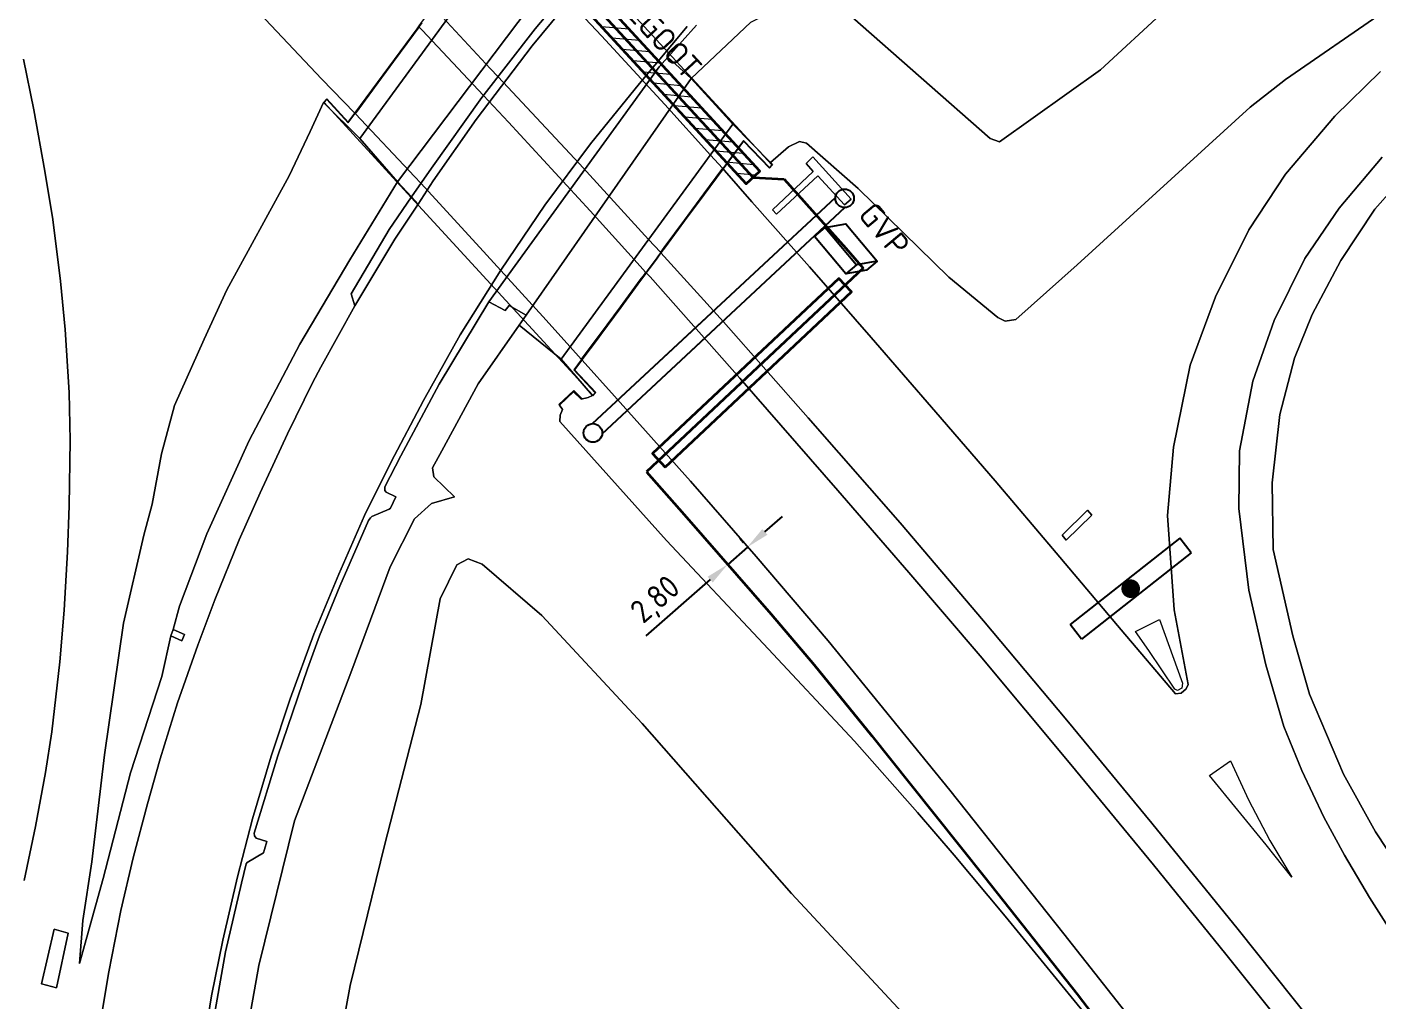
# Model space of a CAD drawing. Header units: metres. Extents: x 112942 to 118371, y 496117 to 499046.
# Drawn here: x 117725.7 to 117871, y 496628 to 496732.7 of the extents above; entities that cross this region are included whole.
import ezdxf
from ezdxf.enums import TextEntityAlignment as Align

# ---------------------------------------------------------------- set-up
doc = ezdxf.new("R2010")
doc.units = ezdxf.units.M
for name, color, linetype, lineweight in [('B-WE-OG-TOPOKAART-G', 253, 'Continuous', 18), ('N-WE-KL-DATA-T18', 1, 'Continuous', 18), ('N-WE-KL-DATA-T25', 7, 'Continuous', 25), ('N-WE-KL-DATA_GLASVEZEL-G', 90, 'KL-GLASVEZEL-N', 35), ('N-WE-KL-DATA_GLASVEZEL-M', 7, 'Continuous', 18), ('N-WE-KL-DATA_GLASVEZEL_KAST_PUTKAST-S', 90, 'Continuous', 25), ('N-WE-KL-DATA_GLASVEZEL_MANTELBUIS-G', 90, 'Continuous', 35), ('N-WE-KL-DATA_KABELGOOT-A', 92, 'Continuous', 18), ('N-WE-KL-DATA_KABELGOOT-G', 90, 'Continuous', 35), ('N-WE-KL-DATA_KABELGOOT-T25', 7, 'Continuous', 25), ('N-WE-VW-BEWEGWIJZERING_DRAAGCONSTRUCTIE_PORTAAL-S', 7, 'Continuous', 25), ('N-WE-VW-BEWEGWIJZERING_DRAAGCONSTRUCTIE_UITHOUDER-S', 7, 'Continuous', 25)]:
    doc.layers.add(name, color=color, linetype=linetype, lineweight=lineweight)
doc.styles.add('ISO', font='isocp.shx')
doc.styles.add('NLCS-ISO', font='NLCS-ISO.ttf')
doc.styles.add('NLCS-ISO-T25', font='NLCS-ISO.ttf', dxfattribs={"height": 2.5})
doc.linetypes.add('KL-GLASVEZEL-N', pattern='A,4,-1,[101,NLCS.SHX,S=0.5,R=0,X=0,Y=0],-1,4,-1,["G",Standard,S=1,R=0,X=-0.25,Y=-0.5],-1.5', length=12.5)
doc.dimstyles.new('ISO', dxfattribs={"dimtxt": 2.5, "dimasz": 2.5, "dimexe": 1.25, "dimexo": 0.625, "dimtad": 1, "dimtxsty": 'ISO', "dimcen": 2.5, "dimadec": 0, "dimazin": 0, "dimtfac": 1, "dimtmove": 0, "dimatfit": 3, "dimfxl": 1, "dimarcsym": 0})

# ---------------------------------------------------------------- blocks, each defined once
blk = doc.blocks.new('SVW-VERKEERSTEKENS_DRAAGCONSTRUCTIE_UITHOUDER_2ZIJDIG')
for p, q in [((-7.5, 1), (7.5, 1)), ((-7.5, 1), (-7.5, -1)), ((7.5, 1), (7.5, -1)), ((-7.5, -1), (7.5, -1))]:
    blk.add_line(p, q)
at = {"const_width": 1}
blk.add_lwpolyline([(-0.5, 0, 1), (0.5, 0, 1)], format="xyb", close=True, dxfattribs=at)
blk = doc.blocks.new('*D10')
at = {"layer": 'Defpoints', "color": 0, "transparency": 16777216}
for p in [(117803.2, 496676.75, 6.71), (117801.09, 496674.91, 6.79), (117801.09, 496674.91)]:
    blk.add_point(p, dxfattribs=at)
at = {"layer": 'N-WE-KL-DATA_GLASVEZEL-M', "color": 0, "lineweight": -2, "transparency": 16777216}
for p, q in [((117805.08, 496678.4), (117806.97, 496680.04)), ((117803.2, 496676.76), (117801.09, 496674.91)), ((117802.79, 496677.22), (117802.38, 496677.7)), ((117800.68, 496675.38), (117800.27, 496675.86)), ((117799.21, 496673.27), (117792.28, 496667.22))]:
    blk.add_line(p, q, dxfattribs=at)
at = {"layer": 'N-WE-KL-DATA_GLASVEZEL-M', "color": 0, "transparency": 16777216}
for points in [[(117804.81, 496678.71), (117805.36, 496678.09), (117803.2, 496676.76)], [(117798.93, 496673.58), (117799.48, 496672.96), (117801.09, 496674.91)]]:
    blk.add_solid(points, dxfattribs=at)
at = {"layer": 'N-WE-KL-DATA_GLASVEZEL-M', "color": 0, "transparency": 16777216, "insert": (117793.45, 496670.98), "char_height": 2.5, "attachment_point": 5, "rotation": 41.1243, "style": 'ISO'}
blk.add_mtext('2,80', dxfattribs=at)
blk = doc.blocks.new('SKL-DATA_GLASVEZEL_GLASVEZELKABELPUT_RECHTHOEKIG')
at = {"color": 0, "linetype": 'ByBlock'}
for points in [[(-3.2, -0.97), (-2.07, 0.97), (3.18, 0.97), (2.05, -0.97)], [(3.18, 0.97), (3.18, -0.53), (2.05, -2.47)], [(-3.2, -0.97), (2.05, -0.97), (2.05, -2.47), (-3.2, -2.47), (-3.2, -0.97)]]:
    blk.add_lwpolyline(points, dxfattribs=at)
at = {"layer": 'N-WE-KL-DATA-T18', "linetype": 'ByBlock', "style": 'NLCS-ISO', "flags": 1}
for tag, p in [('OMSCHRIJVING_LEGENDA', (-0.01, -8.43)), ('LOCATIE', (-0.01, -12.22)), ('TYPE_HANDHOLE', (-0.01, -16)), ('TYPE_GCO', (-0.01, -19.78)), ('BPS-CODERING', (-0.01, -23.57)), ('POSITIE_X', (-0.01, -27.35)), ('POSITIE_Y', (-0.01, -31.14)), ('OVERIGE_OPMERKING(EN)_1', (-0.01, -34.92)), ('OVERIGE_OPMERKING(EN)_2', (-0.01, -38.71))]:
    blk.add_attdef(tag, p, '', height=1.8, dxfattribs=at)
at = {"layer": 'N-WE-KL-DATA-T25', "linetype": 'ByBlock', "style": 'NLCS-ISO'}
blk.add_attdef('TYPE_SYMBOOL', text='', height=2.5, dxfattribs=at).set_placement((15.9, -0.24), align=Align.MIDDLE_CENTER)
blk = doc.blocks.new('SVW-BEWEGWIJZERING_DRAAGCONSTRUCTIE_PORTAAL')
for p, q in [((0.66, 0.75), (17.34, 0.75)), ((0.66, -0.75), (17.34, -0.75))]:
    blk.add_line(p, q)
at = {"linetype": 'ByBlock'}
for points in [[(0.66, 0.75), (36.34, 0.75)], [(0.66, -0.75), (36.34, -0.75)]]:
    blk.add_lwpolyline(points, dxfattribs=at)
for centre in [(0, 0), (37, 0)]:
    blk.add_circle(centre, 1, dxfattribs=at)
at = {"linetype": 'ByBlock', "style": 'NLCS-ISO', "flags": 13}
blk.add_attdef('LENGTE', text='', height=2.5, dxfattribs=at).set_placement((0, 0), align=Align.MIDDLE_LEFT)

msp = doc.modelspace()

# ---------------------------------------------------------------- hatches: boundary and pattern name
at = {"layer": 'N-WE-KL-DATA_KABELGOOT-A'}
h = msp.add_hatch(dxfattribs=at)
h.set_pattern_fill('ANSI31', color=256, scale=0.35, style=0)
h.set_pattern_definition([(355, (117036.4678, 496814.0653), (0.0968518, 1.1070214), [])])
h.paths.add_polyline_path([(117774.31, 496747.109), (117803.08, 496715.828), (117804.552, 496717.181), (117775.782, 496748.462)])

# ---------------------------------------------------------------- linework, layer by layer
at = {"layer": 'B-WE-OG-TOPOKAART-G', "elevation": 6.991}
for points in [[(117837.48, 496677.528), (117840.231, 496680.211), (117839.776, 496680.731), (117837.068, 496678.041), (117837.48, 496677.528)], [(117840.231, 496680.211), (117837.48, 496677.528), (117837.068, 496678.041), (117839.776, 496680.731), (117840.231, 496680.211)]]:
    msp.add_lwpolyline(points, close=True, dxfattribs=at)
at = {"layer": 'B-WE-OG-TOPOKAART-G'}
for points in [[(117721.518, 496763.706, 7.16), (117729.273, 496756.046, 7.129), (117736.329, 496748.98, 7.107), (117743.733, 496741.505, 7.052), (117751.378, 496733.509, 6.989), (117757.397, 496727.133, 6.948), (117760.988, 496723.425, 6.92)], [(117767.846, 496732.725, 7.31), (117767.687, 496732.509, 7.312), (117760.988, 496723.425, 6.92), (117757.397, 496727.133, 6.948), (117751.378, 496733.509, 6.989), (117743.733, 496741.505, 7.052), (117736.329, 496748.98, 7.107), (117729.273, 496756.046, 7.129), (117721.518, 496763.706, 7.16)], [(117873.43, 496751.398, -0.28), (117865.985, 496747.812, -0.352), (117857.541, 496741.993, -0.397), (117848.094, 496734.486, -0.406), (117841.181, 496728.104, -0.404), (117830.32, 496720.336, -0.248), (117829.312, 496720.722, -0.268), (117814.477, 496733.738, -0.25), (117811.037, 496735.09, -0.268), (117825.771, 496742.751, -0.58), (117832.895, 496734.412, -0.484), (117835.134, 496734.217, -0.484), (117836.659, 496734.877, -0.478), (117846.801, 496742.145, -0.529), (117854.704, 496747.868, -0.595), (117862.464, 496752.701, -0.562), (117870.341, 496756.979, -0.571), (117877.334, 496759.935, -0.538)], [(117767.792, 496713.654, 0.787), (117767.088, 496714.422, 0.814), (117769.227, 496717.529, 1.446), (117774.662, 496725.103, 1.292), (117780.387, 496732.504, 1.167), (117785.54, 496738.651, 1.092), (117787.04, 496740.318, 0.312), (117791.78, 496745.586, 1.022), (117797.367, 496751.301, 0.994), (117799.122, 496751.611, 0.297), (117795.289, 496747.885, 0.302), (117790.067, 496742.292, 0.32), (117785.084, 496736.751, 0.368), (117780.067, 496730.666, 0.445), (117774.042, 496722.743, 0.597), (117769.426, 496716.146, 0.716), (117767.792, 496713.654, 0.787)], [(117811.037, 496735.09, -0.268), (117814.477, 496733.738, -0.25), (117829.312, 496720.722, -0.268), (117830.32, 496720.336, -0.248), (117841.181, 496728.104, -0.404), (117848.094, 496734.486, -0.406), (117857.541, 496741.993, -0.397), (117865.985, 496747.812, -0.352), (117873.43, 496751.398, -0.28)], [(117776.565, 496749.719, 7.408), (117779.882, 496745.832, 4.691), (117761.542, 496720.706, 4.691), (117757.624, 496724.583, 6.804), (117757.992, 496724.981, 6.865), (117760.271, 496722.453, 6.927), (117760.988, 496723.425, 6.92), (117767.687, 496732.509, 7.312), (117767.846, 496732.725, 7.31), (117768.18, 496733.177, 7.408), (117768.847, 496734.081, 7.273), (117769.096, 496734.419, 7.186), (117769.225, 496734.594, 7.906), (117769.412, 496734.847, 7.192), (117769.833, 496735.418, 7.201), (117771.973, 496738.32, 7.291), (117774.036, 496741.118, 7.386), (117775.982, 496743.757, 7.474), (117776.073, 496743.881, 7.455), (117778.446, 496747.099, 7.672), (117776.064, 496749.637, 7.603), (117776.348, 496749.961, 7.44), (117776.565, 496749.719, 7.408)], [(117785.03, 496741.859, 0.4), (117765.588, 496716.056, 0.836), (117761.542, 496720.706, 4.691), (117779.882, 496745.832, 4.691), (117785.03, 496741.859, 0.4)], [(117800.526, 496717.51, 7.31), (117800.421, 496717.369, 7.321), (117798.487, 496714.752, 7.211), (117796.391, 496711.915, 7.116), (117794.237, 496709, 7.033), (117793.846, 496708.471, 7.013), (117792.59, 496709.844, 7.027), (117785.138, 496717.989, 7.107), (117776.394, 496727.342, 7.174), (117775.551, 496728.244, 7.181), (117769.481, 496734.774, 7.192), (117769.902, 496735.344, 7.201), (117772.043, 496738.248, 7.29), (117774.105, 496741.045, 7.386), (117776.062, 496743.698, 7.474), (117776.143, 496743.808, 7.47), (117780.312, 496739.452, 7.43), (117783.42, 496736.123, 7.422), (117787.517, 496731.735, 7.411), (117794.321, 496724.352, 7.351), (117799.238, 496718.93, 7.31), (117800.526, 496717.51, 7.31)], [(117787.04, 496740.318, 0.312), (117785.54, 496738.651, 1.092), (117780.387, 496732.504, 1.167), (117774.662, 496725.103, 1.292), (117769.227, 496717.529, 1.446), (117767.088, 496714.422, 0.814), (117765.588, 496716.056, 0.836), (117785.03, 496741.859, 0.4), (117787.04, 496740.318, 0.312)], [(117786.112, 496739.287, 7.414), (117805.842, 496717.868, 7.36), (117805.568, 496717.58, 7.36), (117802.79, 496720.492, 7.42), (117800.461, 496717.34, 7.321)], [(117733.393, 496624.245, 4.46), (117734.551, 496631.084, 4.195), (117735.832, 496637.701, 3.922), (117737.177, 496643.344, 3.684), (117738.713, 496649.168, 3.43), (117740.08, 496654.012, 3.199), (117741.943, 496660.018, 2.886), (117744.121, 496666.218, 2.6), (117745.943, 496671.08, 2.374), (117748.551, 496677.532, 2.079), (117750.818, 496682.59, 1.853), (117753.757, 496688.96, 1.599), (117756.453, 496694.439, 1.407), (117757.33, 496696.1, 1.31), (117761.014, 496702.708, 1.104), (117765.312, 496709.873, 0.895), (117767.792, 496713.654, 0.787), (117769.426, 496716.146, 0.716), (117774.042, 496722.743, 0.597), (117780.067, 496730.666, 0.445), (117785.084, 496736.751, 0.368)], [(117871.578, 496734.302, 5.599), (117861.054, 496727.054, 5.884), (117857.277, 496724.07, 6.025), (117838.676, 496707.138, 6.769), (117832.084, 496701.251, 7.12), (117830.921, 496701.072, 7.132), (117830.135, 496701.458, 7.138), (117824.86, 496705.806, 7.225), (117815.113, 496715.326, 7.207), (117809.548, 496720.217, 7.138), (117808.808, 496720.379, 7.141), (117807.612, 496719.795, 7.192), (117805.675, 496718.122, 7.279), (117801.656, 496722.234, 4.532), (117797.165, 496727.156, -0.16), (117803.587, 496733.218, -0.238), (117806.222, 496734.53, -0.238), (117811.037, 496735.09, -0.268)], [(117871.277, 496727.918, 5.749), (117866.353, 496723.108, 5.953), (117861.046, 496716.879, 6.154), (117857.106, 496710.867, 6.326), (117853.524, 496703.69, 6.496), (117850.826, 496696.317, 6.623), (117849.024, 496687.504, 6.732), (117848.367, 496680.182, 6.794), (117849.076, 496670.014, 6.805), (117850.612, 496661.983, 6.799), (117850.371, 496661.508, 6.807), (117850.366, 496661.508, 6.801), (117849.834, 496661.076, 6.831), (117849.248, 496660.991, 6.849), (117843.405, 496667.861, 6.963), (117836.42, 496676.143, 7.05), (117829.833, 496683.879, 7.119), (117823.451, 496691.289, 7.197), (117816.515, 496699.298, 7.229), (117809.871, 496706.89, 7.247), (117803.678, 496713.88, 7.274), (117800.749, 496717.264, 7.298), (117800.594, 496717.435, 7.299), (117802.795, 496720.414, 7.42), (117805.568, 496717.507, 7.36), (117805.91, 496717.867, 7.36), (117805.675, 496718.122, 7.279), (117807.612, 496719.795, 7.192), (117808.808, 496720.379, 7.141), (117809.548, 496720.217, 7.138), (117815.113, 496715.326, 7.207), (117824.86, 496705.806, 7.225), (117830.135, 496701.458, 7.138), (117830.921, 496701.072, 7.132), (117832.084, 496701.251, 7.12), (117838.676, 496707.138, 6.769), (117857.277, 496724.07, 6.025), (117861.054, 496727.054, 5.884), (117871.578, 496734.302, 5.599)], [(117744.674, 496622.954, 3.949), (117745.589, 496628.496, 3.728), (117746.81, 496634.515, 3.484), (117748.389, 496641.32, 3.191), (117750.007, 496647.556, 2.893), (117752.011, 496654.291, 2.565), (117754.033, 496660.467, 2.249), (117756.58, 496667.388, 1.913), (117759.273, 496673.866, 1.591), (117762.038, 496680.164, 1.321), (117764.915, 496685.95, 1.075), (117768.372, 496692.544, 0.807), (117772.319, 496699.601, 0.569), (117776.697, 496706.531, 0.362), (117781.437, 496713.523, 0.189), (117786.35, 496720.133, 0.049), (117791.588, 496726.635, -0.07), (117796.726, 496732.735, -0.126)], [(117796.726, 496732.735, -0.126), (117791.588, 496726.635, -0.07), (117786.35, 496720.133, 0.049), (117781.437, 496713.523, 0.189), (117776.697, 496706.531, 0.362), (117772.319, 496699.601, 0.569), (117768.372, 496692.544, 0.807), (117764.915, 496685.95, 1.075), (117762.038, 496680.164, 1.321), (117759.273, 496673.866, 1.591), (117756.58, 496667.388, 1.913), (117754.033, 496660.467, 2.249), (117752.011, 496654.291, 2.565), (117750.007, 496647.556, 2.893), (117748.389, 496641.32, 3.191), (117746.81, 496634.515, 3.484), (117745.589, 496628.496, 3.728), (117744.674, 496622.954, 3.949)], [(117797.73, 496732.908, -0.085), (117794.667, 496729.453, -0.076), (117793.731, 496728.396, -0.073), (117775.394, 496703.147, 0.386), (117770.056, 496694.3, 0.793), (117765.947, 496686.592, 1.063), (117764.23, 496683.231, 1.222), (117764.214, 496682.853, 1.204), (117764.378, 496682.667, 1.207), (117765.413, 496682.171, 1.216), (117764.82, 496680.96, 1.231), (117764.696, 496680.843, 1.231), (117762.833, 496680.068, 1.342), (117762.681, 496679.922, 1.342), (117762.468, 496679.61, 1.339), (117759.385, 496672.567, 1.657), (117757.201, 496667.21, 1.921), (117755.895, 496663.679, 2.113), (117752.708, 496654.307, 2.575), (117750.173, 496645.995, 2.956), (117750.203, 496645.718, 2.95), (117750.401, 496645.482, 2.944), (117751.549, 496645.096, 2.971), (117751.284, 496644.25, 2.986), (117751.179, 496643.903, 2.986), (117749.422, 496642.85, 3.118), (117749.315, 496642.718, 3.139), (117748.798, 496640.618, 3.274), (117747.09, 496633.238, 3.604), (117745.641, 496625.09, 3.907)], [(117800.461, 496717.34, 7.321), (117793.553, 496707.991, 6.985), (117793.391, 496707.772, 7.09), (117792.605, 496706.708, 7.246), (117792.132, 496706.068, 7.123), (117785.35, 496696.889, 6.787), (117784.56, 496695.82, 6.919), (117786.835, 496693.373, 6.832), (117786.586, 496693.092, 6.832), (117767.057, 496714.377, 6.813), (117757.692, 496724.583, 6.804), (117757.992, 496724.907, 6.865), (117760.275, 496722.374, 6.927), (117761.04, 496723.411, 6.934), (117767.727, 496732.479, 7.312), (117768.22, 496733.147, 7.408)], [(117792.265, 496706.331, 7.16), (117792.092, 496706.097, 7.123), (117791.656, 496705.507, 7.13), (117789.52, 496702.616, 7.007), (117787.374, 496699.711, 6.877), (117787.114, 496699.36, 6.864), (117785.349, 496696.971, 6.757), (117784.148, 496698.307, 6.768), (117781.208, 496701.576, 6.794), (117774.426, 496708.996, 6.87), (117768.097, 496715.887, 6.901), (117767.41, 496716.635, 6.904), (117761.058, 496723.352, 6.93), (117762.935, 496725.898, 7.028), (117763.117, 496726.145, 7.045), (117765.202, 496728.972, 7.168), (117767.348, 496731.882, 7.31), (117767.767, 496732.45, 7.312), (117767.924, 496732.662, 7.31), (117768.219, 496732.348, 7.31), (117774.829, 496725.318, 7.293), (117777.53, 496722.445, 7.286), (117786.292, 496712.917, 7.204), (117791.018, 496707.696, 7.162), (117791.973, 496706.641, 7.154), (117792.265, 496706.331, 7.16)], [(117803.587, 496733.218, -0.238), (117797.165, 496727.156, -0.16), (117794.667, 496729.453, -0.076), (117797.73, 496732.908, -0.085)], [(117725.444, 496640.902, 4.883), (117726.673, 496646.708, 5.05), (117727.748, 496652.517, 5.246), (117728.418, 496656.909, 5.358), (117729.281, 496664.413, 5.597), (117729.742, 496670.002, 5.718), (117730.102, 496676.245, 5.865), (117730.281, 496681.21, 5.991), (117730.377, 496688.221, 6.158), (117730.266, 496693.379, 6.257), (117729.839, 496700.174, 6.404), (117729.332, 496705.376, 6.486), (117728.516, 496711.984, 6.604), (117727.667, 496717.198, 6.675), (117726.473, 496723.771, 6.773), (117725.354, 496729.24, 6.847)], [(117725.354, 496729.24, 6.847), (117726.473, 496723.771, 6.773), (117727.667, 496717.198, 6.675), (117728.516, 496711.984, 6.604), (117729.332, 496705.376, 6.486), (117729.839, 496700.174, 6.404), (117730.266, 496693.379, 6.257), (117730.377, 496688.221, 6.158), (117730.281, 496681.21, 5.991), (117730.102, 496676.245, 5.865), (117729.742, 496670.002, 5.718), (117729.281, 496664.413, 5.597), (117728.418, 496656.909, 5.358), (117727.748, 496652.517, 5.246), (117726.673, 496646.708, 5.05), (117725.444, 496640.902, 4.883)], [(117797.165, 496727.156, -0.16), (117779.434, 496701.719, 0.678), (117777.583, 496702.752, 0.415), (117777.145, 496702.202, 0.415), (117775.394, 496703.147, 0.386), (117793.731, 496728.396, -0.073), (117794.667, 496729.453, -0.076), (117797.165, 496727.156, -0.16)], [(117865.835, 496623.268, 6.29), (117855.961, 496635.659, 6.404), (117846.706, 496647.092, 6.562), (117837.538, 496658.166, 6.684), (117828.61, 496668.841, 6.78), (117819.629, 496679.368, 6.879), (117809.75, 496690.655, 6.955), (117800.621, 496700.985, 6.949), (117793.914, 496708.396, 7.012), (117794.305, 496708.925, 7.032), (117796.46, 496711.84, 7.115), (117798.556, 496714.677, 7.21), (117800.501, 496717.31, 7.321), (117800.594, 496717.435, 7.299), (117800.749, 496717.264, 7.298), (117803.678, 496713.88, 7.274), (117809.871, 496706.89, 7.247), (117816.515, 496699.298, 7.229), (117823.451, 496691.289, 7.197), (117829.833, 496683.879, 7.119), (117836.42, 496676.143, 7.05), (117843.405, 496667.861, 6.963), (117849.248, 496660.991, 6.849), (117849.834, 496661.076, 6.831), (117850.366, 496661.508, 6.801), (117850.371, 496661.508, 6.807), (117850.612, 496661.983, 6.799), (117849.076, 496670.014, 6.805), (117848.367, 496680.182, 6.794), (117849.024, 496687.504, 6.732), (117850.826, 496696.317, 6.623), (117853.524, 496703.69, 6.496), (117857.106, 496710.867, 6.326), (117861.046, 496716.879, 6.154), (117866.353, 496723.108, 5.953), (117871.277, 496727.918, 5.749)], [(117797.165, 496727.156, -0.16), (117801.656, 496722.234, 4.532), (117783.174, 496696.976, 4.532), (117778.671, 496700.625, 0.714), (117779.434, 496701.719, 0.678), (117797.165, 496727.156, -0.16)], [(117760.988, 496723.425, 6.92), (117760.271, 496722.453, 6.927), (117757.992, 496724.981, 6.865), (117757.624, 496724.583, 6.804), (117756.211, 496721.453, 6.742), (117753.926, 496716.694, 6.664), (117747.244, 496704.444, 6.586), (117744.783, 496699.129, 6.481), (117741.611, 496691.977, 6.31), (117740.208, 496686.813, 6.052), (117739.218, 496681.384, 5.698), (117738.299, 496678.043, 5.581), (117736.118, 496668.589, 5.44), (117734.071, 496654.419, 5.053), (117732.723, 496642.932, 4.627), (117731.767, 496636.631, 4.45), (117731.385, 496631.975, 4.471), (117733.933, 496641.128, 3.841), (117736.878, 496652.495, 3.397), (117740.25, 496662.856, 2.863), (117741.217, 496667.218, 2.626), (117742.379, 496666.699, 2.626), (117742.68, 496667.362, 2.644), (117741.473, 496667.893, 2.626), (117742.155, 496670.426, 2.566), (117745.073, 496678.194, 2.233), (117749.651, 496688.214, 1.771), (117755.094, 496698.587, 1.387), (117760.442, 496707.668, 1.099), (117765.588, 496716.056, 0.836), (117767.088, 496714.422, 0.814), (117764.675, 496710.918, 1.579), (117760.599, 496704.007, 1.797), (117761.014, 496702.708, 1.104), (117757.33, 496696.1, 1.31), (117756.453, 496694.439, 1.407), (117753.757, 496688.96, 1.599), (117750.818, 496682.59, 1.853), (117748.551, 496677.532, 2.079), (117745.943, 496671.08, 2.374), (117744.121, 496666.218, 2.6), (117741.943, 496660.018, 2.886), (117740.08, 496654.012, 3.199), (117738.713, 496649.168, 3.43), (117737.177, 496643.344, 3.684), (117735.832, 496637.701, 3.922), (117734.551, 496631.084, 4.195), (117733.393, 496624.245, 4.46)], [(117765.588, 496716.056, 0.836), (117760.442, 496707.668, 1.099), (117755.094, 496698.587, 1.387), (117749.651, 496688.214, 1.771), (117745.073, 496678.194, 2.233), (117742.155, 496670.426, 2.566), (117741.473, 496667.893, 2.626), (117741.217, 496667.218, 2.626), (117740.25, 496662.856, 2.863), (117736.878, 496652.495, 3.397), (117733.933, 496641.128, 3.841), (117731.385, 496631.975, 4.471), (117731.767, 496636.631, 4.45), (117732.723, 496642.932, 4.627), (117734.071, 496654.419, 5.053), (117736.118, 496668.589, 5.44), (117738.299, 496678.043, 5.581), (117739.218, 496681.384, 5.698), (117740.208, 496686.813, 6.052), (117741.611, 496691.977, 6.31), (117744.783, 496699.129, 6.481), (117747.244, 496704.444, 6.586), (117753.926, 496716.694, 6.664), (117756.211, 496721.453, 6.742), (117757.624, 496724.583, 6.804), (117761.542, 496720.706, 4.691), (117765.588, 496716.056, 0.836)], [(117805.675, 496718.122, 7.279), (117805.91, 496717.867, 7.36), (117805.568, 496717.507, 7.36), (117802.795, 496720.414, 7.42), (117800.594, 496717.435, 7.299), (117800.501, 496717.31, 7.321), (117798.556, 496714.677, 7.21), (117796.46, 496711.84, 7.115), (117794.305, 496708.925, 7.032), (117793.914, 496708.396, 7.012), (117793.729, 496708.145, 7), (117793.593, 496707.961, 6.985), (117793.431, 496707.742, 7.09), (117792.645, 496706.678, 7.246), (117792.334, 496706.257, 7.16), (117792.172, 496706.038, 7.123), (117791.724, 496705.432, 7.129), (117789.588, 496702.54, 7.007), (117787.442, 496699.636, 6.876), (117787.179, 496699.281, 6.863), (117785.417, 496696.896, 6.756), (117785.39, 496696.859, 6.787), (117784.625, 496695.824, 6.919), (117786.903, 496693.374, 6.832), (117786.587, 496693.017, 6.832), (117786.538, 496693.071, 6.583), (117783.174, 496696.976, 4.532), (117801.656, 496722.234, 4.532), (117805.675, 496718.122, 7.279)], [(117810.258, 496718.716, 7.261), (117809.509, 496718.018, 7.306), (117810.285, 496717.141, 7.324), (117805.892, 496713.039, 7.327), (117806.341, 496712.569, 7.327), (117810.787, 496716.682, 7.33), (117813.649, 496713.56, 7.291), (117814.356, 496714.173, 7.273), (117810.258, 496718.716, 7.261)], [(117810.258, 496718.716, 7.261), (117814.356, 496714.173, 7.273), (117813.649, 496713.56, 7.291), (117810.787, 496716.682, 7.33), (117806.341, 496712.569, 7.327), (117805.892, 496713.039, 7.327), (117810.285, 496717.141, 7.324), (117809.509, 496718.018, 7.306), (117810.258, 496718.716, 7.261)], [(117873.625, 496633.578, 6.502), (117870.109, 496639.076, 6.546), (117867.399, 496643.622, 6.57), (117865.177, 496647.711, 6.598), (117862.826, 496652.747, 6.584), (117860.873, 496657.479, 6.553), (117858.937, 496664.099, 6.508), (117857.116, 496672.137, 6.511), (117856.029, 496680.923, 6.477), (117856.132, 496687.105, 6.409), (117857.534, 496694.619, 6.294), (117859.831, 496701.143, 6.146), (117863.152, 496707.785, 5.98), (117866.837, 496713.224, 5.807), (117871.465, 496718.698, 5.61)], [(117871.465, 496718.698, 5.61), (117866.837, 496713.224, 5.807), (117863.152, 496707.785, 5.98), (117859.831, 496701.143, 6.146), (117857.534, 496694.619, 6.294), (117856.132, 496687.105, 6.409), (117856.029, 496680.923, 6.477), (117857.116, 496672.137, 6.511), (117858.937, 496664.099, 6.508), (117860.873, 496657.479, 6.553), (117862.826, 496652.747, 6.584), (117865.177, 496647.711, 6.598), (117867.399, 496643.622, 6.57), (117870.109, 496639.076, 6.546), (117873.625, 496633.578, 6.502)], [(117874.627, 496717.542, 5.335), (117870.683, 496713.112, 5.557), (117867.004, 496707.573, 5.719), (117863.922, 496701.784, 5.884), (117862.021, 496697.072, 5.962), (117860.446, 496691.023, 6.109), (117859.614, 496683.663, 6.214), (117859.735, 496676.522, 6.172), (117861.836, 496667.224, 6.151), (117863.638, 496660.947, 6.166), (117867.295, 496652.347, 6.232), (117870.729, 496646.145, 6.211), (117876.742, 496637.079, 6.184)], [(117876.742, 496637.079, 6.184), (117870.729, 496646.145, 6.211), (117867.295, 496652.347, 6.232), (117863.638, 496660.947, 6.166), (117861.836, 496667.224, 6.151), (117859.735, 496676.522, 6.172), (117859.614, 496683.663, 6.214), (117860.446, 496691.023, 6.109), (117862.021, 496697.072, 5.962), (117863.922, 496701.784, 5.884), (117867.004, 496707.573, 5.719), (117870.683, 496713.112, 5.557), (117874.627, 496717.542, 5.335)], [(117767.792, 496713.654, 0.787), (117765.312, 496709.873, 0.895), (117761.014, 496702.708, 1.104), (117760.599, 496704.007, 1.797), (117764.675, 496710.918, 1.579), (117767.088, 496714.422, 0.814), (117767.792, 496713.654, 0.787)], [(117862.375, 496623.326, 6.432), (117854.648, 496632.985, 6.509), (117846.883, 496642.592, 6.629), (117837.98, 496653.396, 6.735), (117828.236, 496665.063, 6.874), (117820.571, 496674.044, 6.981), (117812.932, 496682.867, 7.014), (117802.385, 496694.94, 7.068), (117792.739, 496705.826, 7.166), (117792.334, 496706.257, 7.16), (117792.645, 496706.678, 7.246), (117793.431, 496707.742, 7.09), (117793.593, 496707.961, 6.985), (117793.729, 496708.145, 7), (117793.914, 496708.396, 7.012), (117800.621, 496700.985, 6.949), (117809.75, 496690.655, 6.955), (117819.629, 496679.368, 6.879), (117828.61, 496668.841, 6.78), (117837.538, 496658.166, 6.684), (117846.706, 496647.092, 6.562), (117855.961, 496635.659, 6.404), (117865.835, 496623.268, 6.29)], [(117846.701, 496623.176, 6.096), (117837.23, 496635.19, 6.21), (117824.961, 496650.644, 6.412), (117811.897, 496666.701, 6.607), (117804.163, 496675.752, 6.664), (117797.072, 496683.868, 6.67), (117788.92, 496693.002, 6.708), (117785.451, 496696.858, 6.756), (117785.417, 496696.896, 6.756), (117787.179, 496699.281, 6.863), (117787.442, 496699.636, 6.876), (117789.588, 496702.54, 7.007), (117791.724, 496705.432, 7.129), (117792.172, 496706.038, 7.123), (117792.334, 496706.257, 7.16), (117792.739, 496705.826, 7.166)], [(117792.739, 496705.826, 7.166), (117802.385, 496694.94, 7.068), (117812.932, 496682.867, 7.014), (117820.571, 496674.044, 6.981), (117828.236, 496665.063, 6.874), (117837.98, 496653.396, 6.735), (117846.883, 496642.592, 6.629), (117854.648, 496632.985, 6.509), (117862.375, 496623.326, 6.432)], [(117745.641, 496625.09, 3.907), (117747.09, 496633.238, 3.604), (117748.798, 496640.618, 3.274), (117749.315, 496642.718, 3.139), (117749.422, 496642.85, 3.118), (117751.179, 496643.903, 2.986), (117751.284, 496644.25, 2.986), (117751.549, 496645.096, 2.971), (117750.401, 496645.482, 2.944), (117750.203, 496645.718, 2.95), (117750.173, 496645.995, 2.956), (117752.708, 496654.307, 2.575), (117755.895, 496663.679, 2.113), (117757.201, 496667.21, 1.921), (117759.385, 496672.567, 1.657), (117762.468, 496679.61, 1.339), (117762.681, 496679.922, 1.342), (117762.833, 496680.068, 1.342), (117764.696, 496680.843, 1.231), (117764.82, 496680.96, 1.231), (117765.413, 496682.171, 1.216), (117764.378, 496682.667, 1.207), (117764.214, 496682.853, 1.204), (117764.23, 496683.231, 1.222), (117765.947, 496686.592, 1.063), (117770.056, 496694.3, 0.793), (117775.394, 496703.147, 0.386), (117777.145, 496702.202, 0.415), (117777.583, 496702.752, 0.415), (117779.434, 496701.719, 0.678), (117778.671, 496700.625, 0.714), (117774.274, 496694.317, 0.922), (117770.368, 496687.124, 1.102), (117769.365, 496685.288, 1.12), (117769.485, 496684.306, 1.06), (117771.717, 496682.158, 0.804), (117769.229, 496681.45, 0.79), (117767.418, 496679.81, 0.989), (117764.8, 496674.633, 1.228), (117760.553, 496663.244, 1.702), (117754.5, 496647.337, 2.698), (117750.684, 496631.789, 3.385), (117748.589, 496620.129, 3.811)], [(117748.589, 496620.129, 3.811), (117750.684, 496631.789, 3.385), (117754.5, 496647.337, 2.698), (117760.553, 496663.244, 1.702), (117764.8, 496674.633, 1.228), (117767.418, 496679.81, 0.989), (117769.229, 496681.45, 0.79), (117771.717, 496682.158, 0.804), (117769.485, 496684.306, 1.06), (117769.365, 496685.288, 1.12), (117770.368, 496687.124, 1.102), (117774.274, 496694.317, 0.922), (117778.671, 496700.625, 0.714), (117783.174, 496696.976, 4.532), (117786.538, 496693.071, 6.583), (117786.085, 496692.85, 6.567), (117785.325, 496692.69, 6.567), (117785.396, 496692.761, 6.27), (117784.527, 496693.619, 5.847), (117782.948, 496692.102, 5.847), (117783.017, 496692.03, 6.504), (117783.309, 496691.576, 6.576), (117783.085, 496690.957, 6.573), (117783.037, 496690.291, 6.67), (117794.511, 496677.492, 6.682), (117804.931, 496666.374, 6.649), (117814.712, 496655.9, 6.553), (117821.479, 496648.229, 6.376), (117825.442, 496643.64, 6.241), (117830.923, 496637.069, 6.112), (117839.321, 496626.842, 5.914)], [(117839.321, 496626.842, 5.914), (117830.923, 496637.069, 6.112), (117825.442, 496643.64, 6.241), (117821.479, 496648.229, 6.376), (117814.712, 496655.9, 6.553), (117804.931, 496666.374, 6.649), (117794.511, 496677.492, 6.682), (117783.037, 496690.291, 6.67), (117783.085, 496690.957, 6.573), (117783.309, 496691.576, 6.576), (117783.017, 496692.03, 6.504), (117784.526, 496693.48, 6.504), (117785.325, 496692.69, 6.567), (117786.085, 496692.85, 6.567), (117786.538, 496693.071, 6.583), (117786.587, 496693.017, 6.832), (117786.903, 496693.374, 6.832), (117784.625, 496695.824, 6.919), (117785.39, 496696.859, 6.787), (117785.417, 496696.896, 6.756), (117785.451, 496696.858, 6.756)], [(117785.451, 496696.858, 6.756), (117788.92, 496693.002, 6.708), (117797.072, 496683.868, 6.67), (117804.163, 496675.752, 6.664), (117811.897, 496666.701, 6.607), (117824.961, 496650.644, 6.412), (117837.23, 496635.19, 6.21), (117846.701, 496623.176, 6.096)], [(117784.526, 496693.48, 6.504), (117783.017, 496692.03, 6.504), (117782.948, 496692.102, 5.847), (117784.527, 496693.619, 5.847), (117785.396, 496692.761, 6.27), (117785.325, 496692.69, 6.567), (117784.526, 496693.48, 6.504)], [(117821.767, 496624.641, -0.83), (117807.944, 496639.506, -0.922), (117791.905, 496657.802, -0.781), (117781.107, 496669.41, -0.773), (117774.681, 496674.946, -0.637), (117773.191, 496675.523, -0.637), (117771.977, 496674.857, -0.637), (117770.166, 496671.195, -0.654), (117768.084, 496659.829, -0.813), (117764.208, 496644.827, -0.859), (117760.508, 496629.619, -0.917), (117758.175, 496616.91, -0.873)], [(117758.175, 496616.91, -0.873), (117760.508, 496629.619, -0.917), (117764.208, 496644.827, -0.859), (117768.084, 496659.829, -0.813), (117770.166, 496671.195, -0.654), (117771.977, 496674.857, -0.637), (117773.191, 496675.523, -0.637), (117774.681, 496674.946, -0.637), (117781.107, 496669.41, -0.773), (117791.905, 496657.802, -0.781), (117807.944, 496639.506, -0.922), (117821.767, 496624.641, -0.83)], [(117849.925, 496661.585, 7.552), (117849.446, 496661.348, 7.552), (117849.159, 496661.474, 7.57), (117846.357, 496665.645, 7.669), (117844.94, 496667.689, 7.72), (117847.525, 496668.98, 7.639), (117849.986, 496662.147, 7.588), (117849.925, 496661.585, 7.552)], [(117741.473, 496667.893, 2.626), (117742.68, 496667.362, 2.644), (117742.379, 496666.699, 2.626), (117741.217, 496667.218, 2.626), (117741.473, 496667.893, 2.626)], [(117855.137, 496653.798, 6.732), (117857.087, 496649.593, 6.703), (117859.388, 496645.22, 6.669), (117861.729, 496641.278, 6.622), (117858.977, 496644.753, 6.669), (117852.892, 496652.201, 6.726), (117855.137, 496653.798, 6.732)], [(117728.673, 496635.688, 4.346), (117727.291, 496629.808, 4.382), (117728.923, 496629.36, 4.359), (117730.181, 496635.239, 4.347), (117728.673, 496635.688, 4.346)], [(117728.673, 496635.688, 4.346), (117730.181, 496635.239, 4.347), (117728.923, 496629.36, 4.359), (117727.291, 496629.808, 4.382), (117728.673, 496635.688, 4.346)]]:
    msp.add_polyline3d(points, dxfattribs=at)
at = {"layer": 'N-WE-KL-DATA_GLASVEZEL-G', "flags": 128}
msp.add_lwpolyline([(113099.712, 499014.37), (113099.44, 499003.59), (113099.499, 498999.792), (113099.804, 498996.137), (113099.53, 498968.354), (113099.566, 498951.056), (113099.476, 498942.658), (113099.726, 498939.408), (113100.155, 498937.952), (113101.157, 498935.413), (113102.32, 498932.796), (113103.399, 498931.465), (113105.433, 498929.886), (113106.674, 498929.14), (113108.587, 498928.742), (113115.604, 498928.288), (113129.599, 498927.262), (113152.277, 498925.63), (113152.278, 498925.63), (113175.725, 498923.657), (113198.974, 498921.279), (113220.698, 498917.529), (113241.314, 498911.718), (113259.89, 498904.498), (113281.526, 498893.155), (113301.308, 498879.664), (113319.784, 498863.537), (113333.555, 498848.523), (113341.231, 498838.155), (113343.813, 498834.565), (113349.506, 498825.765), (113354.73, 498816.673), (113359.468, 498807.319), (113363.708, 498797.729), (113367.618, 498787.457), (113368.69, 498784.539), (113369.84, 498781.239), (113370.932, 498777.919), (113371.966, 498774.58), (113372.942, 498771.223), (113373.858, 498767.849), (113374.715, 498764.461), (113375.512, 498761.057), (113376.249, 498757.641), (113376.904, 498754.201), (113377.495, 498750.762), (113378.051, 498747.312), (113378.547, 498743.858), (113378.751, 498742.291), (113379.096, 498739.399), (113379.409, 498736.448), (113379.688, 498733.512), (113379.978, 498730.104), (113380.237, 498726.718), (113380.477, 498723.355), (113380.731, 498719.632), (113381.013, 498716.6), (113381.313, 498713.488), (113381.645, 498710.241), (113382.004, 498707.026), (113382.398, 498703.847), (113382.864, 498700.521), (113383.288, 498697.357), (113383.734, 498694.396), (113384.26, 498691.285), (113384.844, 498688.186), (113385.484, 498685.098), (113386.182, 498682.023), (113386.937, 498678.961), (113387.748, 498675.913), (113388.615, 498672.881), (113389.539, 498669.866), (113390.518, 498666.868), (113391.552, 498663.889), (113392.642, 498660.93), (113393.786, 498657.991), (113394.984, 498655.073), (113396.236, 498652.179), (113397.542, 498649.308), (113398.9, 498646.462), (113400.311, 498643.642), (113401.774, 498640.848), (113403.288, 498638.082), (113404.854, 498635.344), (113406.469, 498632.635), (113408.135, 498629.958), (113409.85, 498627.311), (113411.614, 498624.697), (113413.425, 498622.115), (113415.285, 498619.568), (113417.191, 498617.056), (113419.143, 498614.579), (113421.141, 498612.139), (113423.183, 498609.736), (113425.27, 498607.372), (113427.401, 498605.046), (113429.574, 498602.761), (113431.788, 498600.516), (113434.044, 498598.312), (113436.344, 498596.148), (113437.799, 498594.819), (113441.055, 498591.955), (113443.465, 498589.927), (113445.915, 498587.941), (113448.402, 498586.001), (113450.924, 498584.108), (113453.48, 498582.262), (113456.07, 498580.463), (113458.734, 498578.718), (113461.177, 498577.178), (113463.659, 498575.644), (113466.184, 498574.143), (113469.543, 498572.148), (113472.314, 498570.568), (113475.129, 498569.013), (113477.98, 498567.48), (113480.865, 498565.962), (113483.778, 498564.454), (113489.504, 498561.531), (113492.64, 498560.008), (113501.635, 498555.639), (113510.63, 498551.27), (113519.626, 498546.901), (113528.621, 498542.532), (113537.616, 498538.163), (113546.611, 498533.794), (113555.593, 498529.431), (113560.418, 498527.154), (113579.63, 498518.055), (113601.833, 498507.934), (113627.27, 498496.378), (113627.896, 498496.699), (113651.209, 498486.151), (113674.376, 498475.686), (113700.62, 498463.505), (113723.402, 498452.851), (113747.607, 498441.92), (113826.936, 498407.232), (113831.96, 498404.555), (113856.291, 498390.206), (113876.281, 498378.09), (113881.116, 498375.349), (113901.444, 498365.312), (113923.487, 498354.345), (113947.094, 498342.456), (113969.922, 498330.857), (113998.595, 498316.097), (114017.505, 498306.229), (114042.278, 498293.06), (114066.728, 498280.02), (114090.418, 498267.163), (114113.179, 498254.611), (114113.179, 498254.611), (114136.142, 498241.86), (114161.935, 498227.268), (114186.026, 498213.509), (114206.354, 498201.808), (114231.746, 498186.946), (114255.923, 498172.65), (114282.573, 498156.533), (114306.156, 498142.09), (114330.404, 498127.051), (114353.649, 498112.661), (114377.173, 498098.282), (114400.39, 498084.264), (114400.39, 498084.264), (114400.39, 498084.264), (114424.381, 498069.86), (114447.304, 498056.342), (114471.846, 498042.035), (114494.618, 498028.886), (114509.723, 498020.344), (114519.828, 498014.63), (114532.295, 498007.637), (114547.431, 497999.207), (114554.569, 497995.219), (114561.698, 497991.236), (114576.34, 497983.145), (114594.008, 497973.536), (114612.78, 497963.411), (114629.357, 497954.521), (114637.087, 497950.389), (114659.016, 497938.907), (114663.476, 497936.6), (114670.112, 497933.227), (114681.314, 497927.562), (114688.002, 497924.245), (114688.002, 497924.245), (114699.381, 497918.468), (114713.724, 497911.12), (114722.775, 497906.57), (114739.305, 497898.205), (114758.236, 497888.959), (114781.307, 497877.636), (114789.929, 497873.442), (114806.071, 497865.567), (114820.247, 497858.793), (114832.07, 497853.143), (114839.35, 497849.661), (114859.114, 497839.161), (114859.834, 497838.808), (114861.029, 497838.223), (114918.608, 497811.949), (114920.617, 497810.991), (114927.641, 497808.928), (114945.501, 497801.09), (114955.15, 497796.805), (114965.848, 497790.973), (114978.069, 497784.16), (114993.439, 497777.439), (115009.534, 497770.42), (115024.846, 497763.803), (115042.759, 497756.185), (115061.558, 497748.294), (115077.255, 497741.973), (115077.779, 497741.733), (115092.907, 497735.4), (115110.354, 497728.204), (115119.312, 497724.566), (115128.235, 497737.264), (115131.2, 497735.069), (115137.069, 497730.88), (115143.723, 497726.432), (115148.029, 497723.754), (115152.972, 497720.979), (115157.087, 497718.73), (115164.692, 497714.92), (115172.898, 497710.903), (115184.421, 497705.42), (115193.888, 497701.085), (115205.145, 497695.936), (115213.536, 497692.157), (115219.93, 497689.177), (115224.911, 497687.06), (115232.819, 497683.83), (115236.05, 497682.537), (115239.06, 497681.366), (115251.825, 497676.544), (115276.956, 497667.151), (115291.756, 497661.561), (115301.108, 497658.029), (115320.058, 497650.863), (115338.866, 497643.693), (115343.986, 497641.686), (115350.871, 497638.768), (115360.275, 497634.799), (115365.004, 497632.73), (115366.013, 497632.289), (115368.097, 497631.377), (115378.556, 497626.904), (115381.75, 497621.432), (115390.867, 497617.898), (115409.483, 497610.935), (115429.461, 497603.463), (115472.724, 497587.274), (115509.337, 497573.467), (115554.049, 497556.742), (115598.687, 497540.018), (115647.817, 497521.572), (115674.818, 497511.419), (115678.607, 497521.062), (115684.944, 497518.686), (115735.335, 497499.843), (115749.331, 497494.619), (115760.346, 497490.443), (115766.452, 497487.922), (115783.719, 497479.9), (115812.497, 497466.388), (115840.452, 497453.266), (115858.018, 497445.157), (115866.741, 497441.75), (115868.95, 497447.502), (115869.315, 497448.433, -0.1086482), (116037.119, 497385.881), (116033.732, 497377.249), (116036.858, 497376.155), (116055.709, 497369.801), (116070.22, 497365.032), (116083.866, 497360.782), (116098.486, 497356.612), (116108.822, 497353.737), (116119.993, 497350.693), (116139.214, 497345.83), (116156.574, 497341.763), (116175.357, 497337.731), (116192.155, 497334.492), (116209.518, 497331.394), (116229.215, 497328.132), (116252.122, 497324.636), (116273.129, 497321.579), (116294.892, 497318.468), (116318.004, 497315.13), (116350.283, 497310.51), (116375.702, 497308.929), (116382.507, 497308.552), (116391.295, 497307.551), (116394.42, 497307.113), (116414.484, 497304.356), (116428.189, 497302.486), (116446.786, 497300.064), (116447.908, 497300.203), (116465.238, 497297.672), (116484.7, 497295.014), (116499.765, 497292.854), (116518.539, 497290.195), (116530.143, 497288.552), (116530.143, 497288.552), (116543.156, 497286.449), (116557.771, 497284.095), (116583.542, 497280.464), (116599.888, 497278.119), (116603.095, 497277.66), (116619.573, 497275.303), (116621.152, 497275.082), (116633.544, 497273.341), (116633.545, 497273.341), (116653.547, 497270.317), (116671.848, 497267.597), (116690.341, 497264.969), (116706.459, 497262.623), (116729, 497259.366), (116746.183, 497256.921), (116746.184, 497256.921), (116763.721, 497254.622), (116779.247, 497252.629), (116791.531, 497250.928), (116804.353, 497248.974), (116819.991, 497246.579), (116821.942, 497246.281), (116839.124, 497243.442), (116854.06, 497240.888), (116866.134, 497238.738), (116881.205, 497235.958), (116895.36, 497233.221), (116911.178, 497229.829), (116922.465, 497227.404), (116928.773, 497226.001), (116935.648, 497224.384), (116950.836, 497220.819), (116958.714, 497218.906), (116965.477, 497217.317), (116970.562, 497216.021), (116987.366, 497211.877), (117002.705, 497207.462), (117002.705, 497207.462), (117026.556, 497200.667), (117041.28, 497196.413), (117055.76, 497192.029), (117063.582, 497189.546), (117071.053, 497187.195), (117080.69, 497184.04), (117093.272, 497179.894), (117102.488, 497176.852), (117114.903, 497172.605), (117124.555, 497169.23), (117134.115, 497165.827), (117143.269, 497162.513), (117150.342, 497159.896), (117159.785, 497156.382), (117168.774, 497152.871), (117182.119, 497147.629), (117192.881, 497143.365), (117204.198, 497138.799), (117217.184, 497133.348), (117226.157, 497129.506), (117239.846, 497123.574), (117253.21, 497117.561), (117269.955, 497109.886), (117278.809, 497105.935), (117302.805, 497094.576), (117323.216, 497084.391), (117346.155, 497072.511), (117363.367, 497063.365), (117378.148, 497055.442), (117384.742, 497052.043), (117399.04, 497044.254), (117409.51, 497038.487), (117420.5, 497032.438), (117432.495, 497025.833), (117444.112, 497019.348), (117453.997, 497013.779), (117460.381, 497010.106), (117462.6, 497008.829), (117467.424, 497005.984), (117473.009, 497002.315), (117482.442, 496995.949), (117488.683, 496991.858), (117493.711, 496988.515), (117505.616, 496980.429), (117514.441, 496974.41), (117525.05, 496967.096), (117535.796, 496959.485), (117547.23, 496951.267), (117557.585, 496943.711), (117574.725, 496930.877), (117584.774, 496923.248), (117592.054, 496917.522), (117597.844, 496912.957), (117613.512, 496900.322), (117621.06, 496894.333), (117626.229, 496889.908), (117630.809, 496885.962), (117636.101, 496880.593), (117685.655, 496838.529), (117692.098, 496833.912), (117696.353, 496830.657), (117701.07, 496827.085), (117706.802, 496822.941), (117710.585, 496820.306), (117715.134, 496817.45), (117719.576, 496814.837), (117722.919, 496812.983), (117718.587, 496804.541), (117720.016, 496802.775), (117728.12, 496798.196), (117740.789, 496785.864), (117748.266, 496778.386), (117756.127, 496770.477), (117770.21, 496756.008), (117775.046, 496747.786), (117803.816, 496716.504), (117807.167, 496716.328), (117813.787, 496708.903), (117815.669, 496706.776), (117792.341, 496684.844), (117796.417, 496680.267), (117805.765, 496669.56), (117810.369, 496664.123), (117816.572, 496656.462), (117820.684, 496651.328), (117828.744, 496641.238), (117838.669, 496628.681), (117849.95, 496614.025), (117862.38, 496598.118, -0.4142136), (117862.164, 496596.364), (117861.342, 496595.721, 0.4038997), (117861.1, 496594.002), (117896.691, 496544.976), (117898.377, 496542.654), (117901.058, 496544.599), (117910.823, 496530.799), (117912.397, 496528.613), (117919.735, 496517.522), (117924.034, 496510.821), (117926.852, 496506.352), (117929.449, 496501.812), (117931.551, 496497.719), (117932.901, 496494.763), (117933.935, 496492.403), (117934.954, 496489.973), (117935.883, 496487.497), (117936.745, 496485.072), (117937.542, 496482.62), (117938.237, 496480.116), (117938.515, 496478.903), (117939.155, 496478.359), (117960.435, 496460.288), (117970.788, 496447.015), (117978.262, 496436.696), (117997.148, 496409), (118016.891, 496379.416), (118034.954, 496351.955), (118044.736, 496336.863), (118041.01, 496334.447), (118041.587, 496333.505), (118042.91, 496333.206), (118069.408, 496350.361), (118089.138, 496359.544), (118098.753, 496366.148), (118097.882, 496367.416), (118095.05, 496369.546), (118086.345, 496370.643)], format="xyb", dxfattribs=at)
at = {"layer": 'N-WE-KL-DATA_GLASVEZEL_MANTELBUIS-G', "elevation": 1.08, "flags": 128}
msp.add_lwpolyline([(117794.36, 496685.37), (117814.395, 496704.206), (117813.025, 496705.663), (117792.99, 496686.827)], close=True, dxfattribs=at)
at = {"layer": 'N-WE-KL-DATA_KABELGOOT-G', "elevation": 7.37}
msp.add_lwpolyline([(117774.31, 496747.109), (117803.08, 496715.828), (117804.552, 496717.181), (117775.782, 496748.462)], close=True, dxfattribs=at)

# ---------------------------------------------------------------- block references
at = {"layer": 'N-WE-KL-DATA_GLASVEZEL_KAST_PUTKAST-S'}
ref = msp.add_blockref('SKL-DATA_GLASVEZEL_GLASVEZELKABELPUT_RECHTHOEKIG', (117814.362, 496709.313), dxfattribs=dict(at, rotation=310.000000000062))
ref.add_attrib('TYPE_SYMBOOL', 'GVP', dxfattribs={"layer": 'N-WE-KL-DATA-T25', "linetype": 'ByBlock', "height": 2.5, "rotation": 310, "style": 'NLCS-ISO'}).set_placement((117817.933, 496710.908), align=Align.MIDDLE_CENTER)
at = {"layer": 'N-WE-VW-BEWEGWIJZERING_DRAAGCONSTRUCTIE_PORTAAL-S', "rotation": 42.98182071706016}
msp.add_blockref('SVW-BEWEGWIJZERING_DRAAGCONSTRUCTIE_PORTAAL', (117786.593, 496689.045), dxfattribs=at)
at = {"layer": 'N-WE-VW-BEWEGWIJZERING_DRAAGCONSTRUCTIE_UITHOUDER-S', "rotation": 218.236857145847}
msp.add_blockref('SVW-VERKEERSTEKENS_DRAAGCONSTRUCTIE_UITHOUDER_2ZIJDIG', (117844.417, 496672.295), dxfattribs=at)

# ---------------------------------------------------------------- texts
at = {"layer": 'N-WE-KL-DATA_KABELGOOT-T25', "style": 'NLCS-ISO-T25'}
msp.add_text('KABELGOOT', height=2.5, rotation=312.60621, dxfattribs=at).set_placement((117790.167, 496732.822, 7.37), align=Align.BOTTOM_CENTER)

# ---------------------------------------------------------------- dimensions: what is measured, and where the dimension line sits
at = {"layer": 'N-WE-KL-DATA_GLASVEZEL-M'}
dim = msp.add_aligned_dim(p1=(117803.202, 496676.753, 6.709), p2=(117801.093, 496674.911, 6.787), distance=-0.004, dimstyle='ISO', override={"dimzin": 0}, dxfattribs=at)
dim.commit()
dim.dimension.update_dxf_attribs({"geometry": '*D10', "text_midpoint": (117793.448, 496670.979)})

doc.saveas('drawing.dxf')
